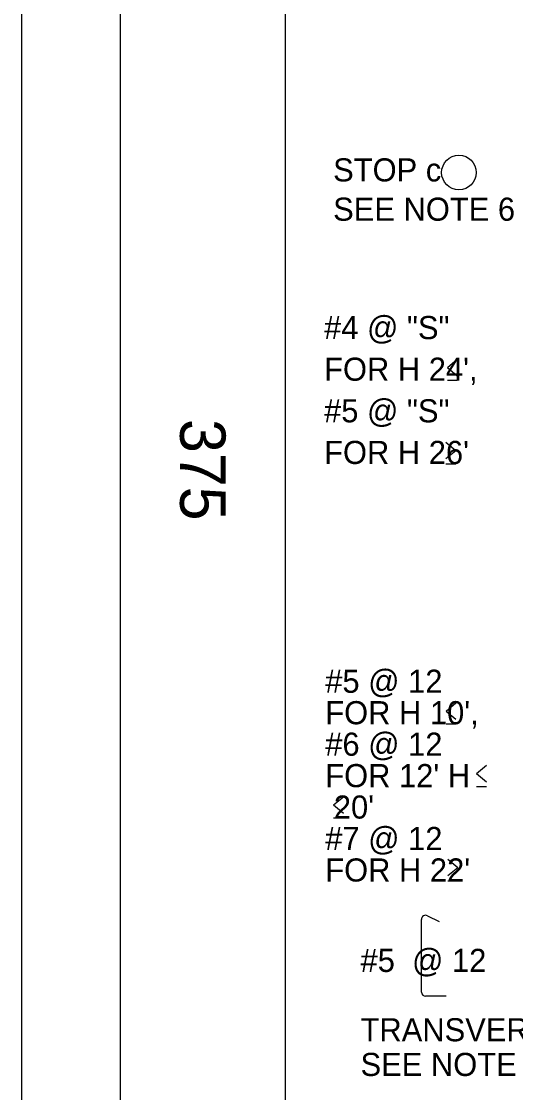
# Model space of a CAD drawing. Extents: x -894 to 866, y -472 to 714.
# Drawn here: x -894 to -744.3, y -64.9 to 259.4 of the extents above; entities that cross this region are included whole.
import ezdxf

# ---------------------------------------------------------------- set-up
doc = ezdxf.new("R2010")
doc.units = 0
for name, color, linetype in [('border_PLOTTING-ELEMENTS', 7, 'Continuous'), ('border_rw_22x34_Cut_Lines', 7, 'Continuous'), ('border_SHEET', 7, 'Continuous'), ('border_WITHIN-BORDER-anno', 7, 'Continuous'), ('str_Text-A', 7, 'Continuous')]:
    doc.layers.add(name, color=color, linetype=linetype)

msp = doc.modelspace()

# ---------------------------------------------------------------- linework, layer by layer
at = {"layer": 'border_PLOTTING-ELEMENTS'}
for points in [[(-894.04, -472.44), (865.96, -472.44), (865.96, 713.56), (-894.04, 713.56)], [(-864.04, 670.56), (835.96, 670.56), (835.96, -429.44), (-864.04, -429.44)]]:
    msp.add_lwpolyline(points, close=True, dxfattribs=at)
at = {"layer": 'border_rw_22x34_Cut_Lines'}
msp.add_lwpolyline([(-864.04, 670.56), (835.96, 670.56), (835.96, -429.44), (-864.04, -429.44)], close=True, dxfattribs=at)
at = {"layer": 'border_SHEET'}
msp.add_line((-814.04, -404.44), (-814.04, 645.56), dxfattribs=at)
at = {"layer": 'str_Text-A'}
for p, q in [((-764.94, 154.67), (-761.94, 157.17)), ((-764.94, 154.67), (-761.94, 152.17)), ((-761.94, 150.67), (-764.94, 150.67)), ((-762.36, 129.45), (-765.36, 131.95)), ((-762.36, 129.45), (-765.36, 126.95)), ((-765.36, 125.45), (-762.36, 125.45)), ((-765.33, 50.62), (-762.33, 53.12)), ((-765.33, 50.62), (-762.33, 48.12)), ((-762.33, 46.62), (-765.33, 46.62)), ((-756.08, 31.7), (-753.08, 34.2)), ((-756.08, 31.7), (-753.08, 29.2)), ((-753.08, 27.7), (-756.08, 27.7)), ((-799.44, 22.2), (-796.44, 24.7)), ((-799.44, 22.2), (-796.44, 19.7)), ((-796.44, 18.2), (-799.44, 18.2)), ((-761.81, 3.19), (-764.81, 5.69)), ((-761.81, 3.19), (-764.81, 0.69)), ((-764.81, -0.81), (-761.81, -0.81)), ((-772.78, -34.49), (-772.78, -12.45)), ((-770.97, -11.34), (-767.47, -13.08)), ((-765.28, -35.74), (-771.53, -35.74))]:
    msp.add_line(p, q, dxfattribs=at)
msp.add_circle((-761.42, 213.68), 5.25, dxfattribs=at)
for centre, start, end in [((-771.53, -12.45), 63.4349, 180), ((-771.53, -34.49), 180, 270)]:
    msp.add_arc(centre, 1.25, start, end, dxfattribs=at)

# ---------------------------------------------------------------- texts
at = {"layer": 'border_WITHIN-BORDER-anno'}
msp.add_text('375', height=13.779, rotation=270, dxfattribs=at).set_placement((-845.95, 139.06))
at = {"layer": 'str_Text-A'}
for s, p in [('STOP c', (-799.56, 210.99)), ('SEE NOTE 6', (-799.56, 199.09)), ('#4 @ "S"', (-802.3, 163.24)), ("FOR H 24',", (-802.3, 150.64)), ('#5 @ "S"', (-802.3, 138.04)), ("FOR H 26'", (-802.3, 125.44)), ('#5 @ 12', (-801.95, 56.15)), ("FOR H 10',", (-801.95, 46.63)), ('#6 @ 12', (-801.95, 37.1)), ("FOR 12' H", (-801.95, 27.58)), (" 20'", (-801.95, 18.06)), ('#7 @ 12', (-801.95, 8.53)), ("FOR H 22'", (-801.95, -0.99)), ('#5  @ 12', (-791.25, -28.37)), ('TRANSVERSELY,', (-791.25, -49.37)), ('SEE NOTE 5', (-791.25, -59.87))]:
    msp.add_text(s, height=7, dxfattribs=at).set_placement(p)

doc.saveas('drawing.dxf')
